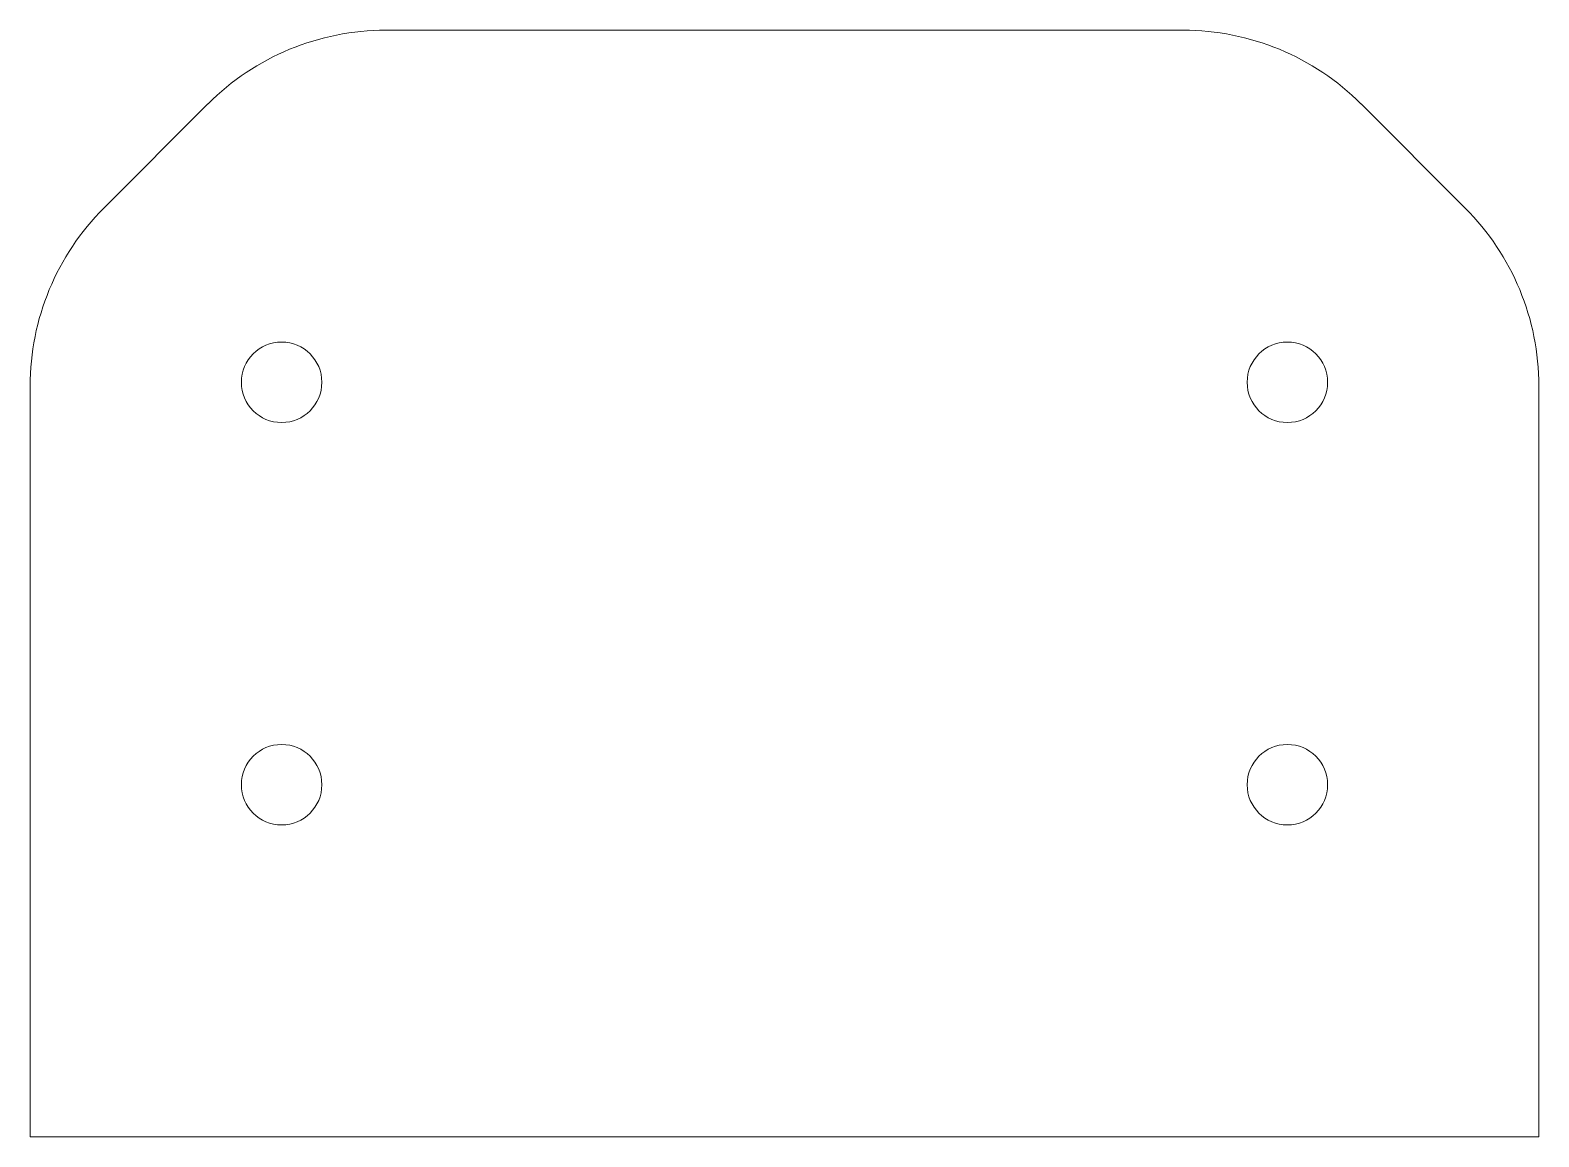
# Model space of a CAD drawing. Header units: millimetres. Extents: x 0 to 150, y 0 to 110.
import ezdxf

# ---------------------------------------------------------------- set-up
doc = ezdxf.new("R2010")
doc.units = ezdxf.units.MM

msp = doc.modelspace()

# ---------------------------------------------------------------- linework, layer by layer
at = {"color": 7, "linetype": 'Continuous', "lineweight": 15}
for p, q in [((114.64, 110), (35.36, 110)), ((17.68, 102.68), (7.32, 92.32)), ((142.68, 92.32), (132.32, 102.68)), ((0, 74.64), (0, 0)), ((150, 0), (150, 74.64)), ((0, 0), (150, 0))]:
    msp.add_line(p, q, dxfattribs=at)
for centre in [(25, 75), (125, 75), (25, 35), (125, 35)]:
    msp.add_circle(centre, 4, dxfattribs=at)
for centre, start, end in [((35.36, 85), 90, 135), ((114.64, 85), 45, 90), ((25, 74.64), 135, 180), ((125, 74.64), 0, 45)]:
    msp.add_arc(centre, 25, start, end, dxfattribs=at)

doc.saveas('drawing.dxf')
